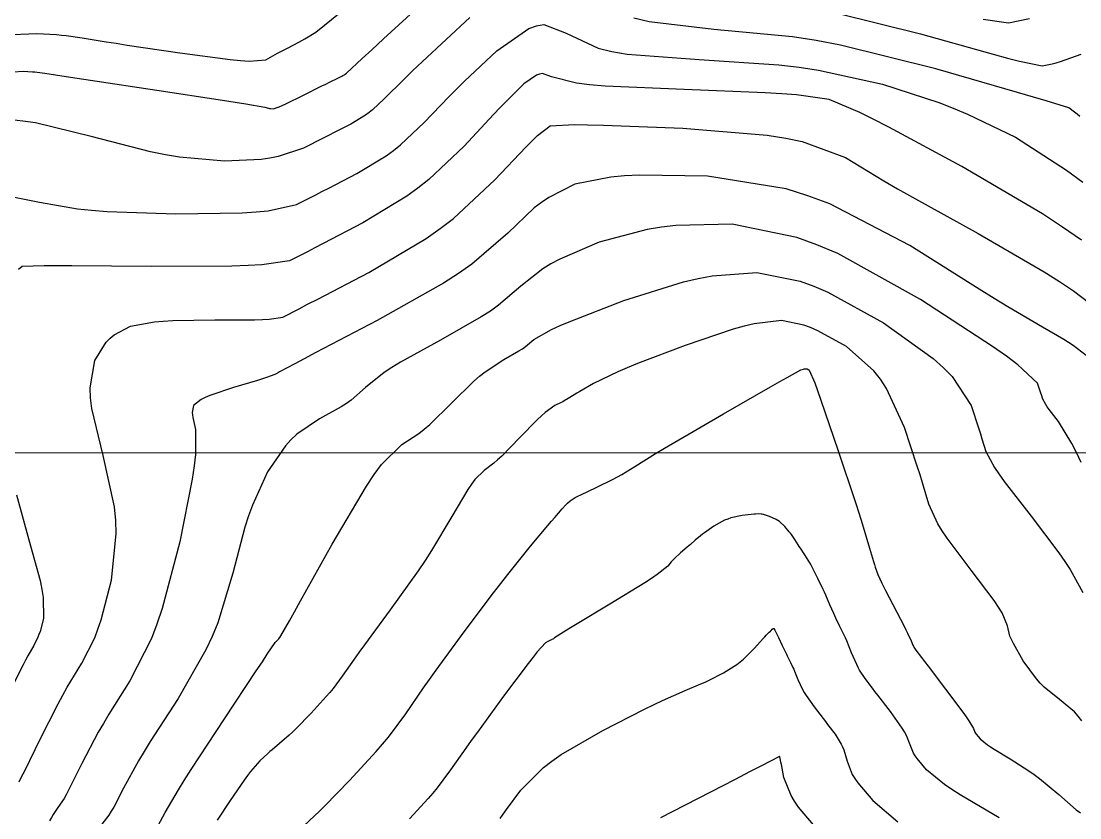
# Model space of a CAD drawing. Header units: metres. Extents: x 837475 to 838479, y 1189012 to 1191015.
# Drawn here: x 838280.8 to 838360.5, y 1189786.4 to 1189846.4 of the extents above; entities that cross this region are included whole.
import ezdxf

# ---------------------------------------------------------------- set-up
doc = ezdxf.new("R2010")
doc.units = ezdxf.units.M
doc.header["$LTSCALE"] = 0.3
doc.layers.add('COORD', color=7, linetype='Continuous', lineweight=20)
doc.layers.add('COTAS 10', color=1, linetype='Continuous')
doc.layers.add('COTAS INT', color=252, linetype='Continuous')

msp = doc.modelspace()

# ---------------------------------------------------------------- linework, layer by layer
at = {"layer": 'COORD'}
msp.add_line((837476.514, 1189813.872), (838476.514, 1189813.872), dxfattribs=at)
at = {"layer": 'COTAS 10'}
for points in [[(838280.178, 1189833.126), (838282.205, 1189832.742), (838285.062, 1189832.226), (838286.116, 1189832.123), (838287.284, 1189832.036), (838292.451, 1189831.867), (838297.444, 1189831.939), (838298.501, 1189832.004), (838299.418, 1189832.09), (838301.553, 1189832.565), (838302.989, 1189833.289), (838303.463, 1189833.533), (838303.971, 1189833.794), (838306.086, 1189834.893), (838308.285, 1189836.225), (838308.846, 1189836.634), (838309.386, 1189837.06), (838311.166, 1189838.743), (838313.005, 1189840.662), (838313.583, 1189841.237), (838314.191, 1189841.831), (838316.633, 1189844.132), (838319.037, 1189845.811), (838319.621, 1189846.012), (838320.169, 1189846.1), (838321.85, 1189845.464), (838324.265, 1189844.318), (838325.275, 1189844.084), (838326.434, 1189843.886), (838331.85, 1189843.471), (838337.851, 1189843.078), (838339.378, 1189842.894), (838340.847, 1189842.677), (838345.663, 1189841.621), (838349.894, 1189840.236), (838350.994, 1189839.812), (838352.063, 1189839.37), (838355.663, 1189837.626), (838359.512, 1189835.154), (838360.737, 1189834.252)], [(838291.128, 1189785.823), (838291.661, 1189786.783), (838292.651, 1189788.498), (838293.096, 1189789.211), (838293.616, 1189790.028), (838296.111, 1189793.839), (838298.512, 1189797.452), (838298.972, 1189798.143), (838299.344, 1189798.701), (838299.948, 1189799.599), (838299.973, 1189799.623), (838299.987, 1189799.635), (838300.012, 1189799.655), (838300.042, 1189799.681), (838300.053, 1189799.691), (838300.065, 1189799.703), (838300.114, 1189799.753), (838300.163, 1189799.807), (838300.185, 1189799.833), (838300.215, 1189799.873), (838300.253, 1189799.928), (838300.269, 1189799.95), (838300.287, 1189799.974), (838300.371, 1189800.088), (838301.021, 1189801.228), (838301.397, 1189801.899), (838301.857, 1189802.726), (838304.224, 1189806.996), (838306.804, 1189811.355), (838307.398, 1189812.237), (838307.941, 1189812.978), (838309.468, 1189814.482), (838310.766, 1189815.319), (838311.164, 1189815.639), (838311.579, 1189815.998), (838313.22, 1189817.615), (838314.886, 1189819.252), (838315.318, 1189819.624), (838315.736, 1189819.96), (838317.142, 1189820.881), (838318.294, 1189821.534), (838318.553, 1189821.702), (838318.787, 1189821.864), (838319.414, 1189822.402), (838320.733, 1189823.155), (838321.402, 1189823.453), (838322.203, 1189823.789), (838326.194, 1189825.326), (838330.679, 1189826.74), (838331.792, 1189826.999), (838332.848, 1189827.2), (838336.194, 1189827.446), (838339.47, 1189826.784), (838340.482, 1189826.412), (838341.538, 1189825.959), (838345.732, 1189823.64), (838349.475, 1189820.955), (838350.247, 1189820.269), (838350.905, 1189819.609), (838352.328, 1189817.437), (838352.911, 1189815.681), (838353.039, 1189815.285), (838353.152, 1189814.926), (838353.442, 1189813.954), (838354.083, 1189812.771), (838354.418, 1189812.279), (838354.821, 1189811.716), (838356.846, 1189809.09), (838358.946, 1189806.331), (838359.397, 1189805.684), (838359.791, 1189805.087), (838360.743, 1189803.352)], [(838340.884, 1189785.369), (838339.35, 1189787.184), (838339.038, 1189787.635), (838338.775, 1189788.064), (838338.231, 1189789.424), (838338.05, 1189790.401), (838338.015, 1189790.588), (838337.987, 1189790.738), (838337.941, 1189790.979), (838337.937, 1189790.983), (838337.936, 1189790.985), (838337.934, 1189790.987), (838337.928, 1189790.995), (838337.919, 1189791.002), (838337.915, 1189791.003), (838337.912, 1189791.003), (838337.897, 1189791), (838336.514, 1189790.287), (838335.647, 1189789.841), (838334.571, 1189789.285), (838328.938, 1189786.379)]]:
    msp.add_lwpolyline(points, dxfattribs=at)
at = {"layer": 'COTAS INT'}
for points in [[(838279.509, 1189842.506), (838280.954, 1189842.598), (838281.659, 1189842.553), (838281.839, 1189842.537), (838282.013, 1189842.518), (838282.587, 1189842.436), (838284.203, 1189842.184), (838285.033, 1189842.057), (838286.031, 1189841.906), (838291.017, 1189841.158), (838295.96, 1189840.411), (838296.93, 1189840.26), (838297.727, 1189840.134), (838299.165, 1189839.883), (838299.448, 1189839.808), (838299.516, 1189839.794), (838299.581, 1189839.782), (838299.78, 1189839.763), (838300.237, 1189839.92), (838300.464, 1189840.019), (838300.735, 1189840.143), (838302.076, 1189840.792), (838303.459, 1189841.48), (838303.757, 1189841.628), (838304.017, 1189841.757), (838304.647, 1189842.071), (838304.961, 1189842.228), (838305.022, 1189842.259), (838305.072, 1189842.284), (838305.157, 1189842.328), (838305.187, 1189842.352), (838305.201, 1189842.364), (838305.217, 1189842.378), (838305.3, 1189842.45), (838306.497, 1189843.548), (838307.216, 1189844.209), (838308.104, 1189845.025), (838312.713, 1189849.262)], [(838279.553, 1189845.327), (838281.997, 1189845.438), (838283.472, 1189845.344), (838283.85, 1189845.309), (838284.213, 1189845.27), (838285.414, 1189845.099), (838287.215, 1189844.806), (838287.957, 1189844.691), (838288.805, 1189844.56), (838292.748, 1189843.965), (838296.561, 1189843.464), (838297.327, 1189843.392), (838297.968, 1189843.35), (838299.237, 1189843.441), (838299.763, 1189843.748), (838299.935, 1189843.843), (838300.118, 1189843.942), (838300.877, 1189844.331), (838301.708, 1189844.77), (838301.938, 1189844.899), (838302.167, 1189845.032), (838302.99, 1189845.539), (838304.842, 1189847.022)], [(838314.599, 1189846.628), (838311.037, 1189843.327), (838310.287, 1189842.62), (838309.64, 1189842.003), (838308.155, 1189840.525), (838307.272, 1189839.69), (838307.004, 1189839.478), (838306.726, 1189839.275), (838305.635, 1189838.614), (838304.385, 1189837.97), (838304.006, 1189837.777), (838303.614, 1189837.578), (838302.078, 1189836.809), (838300.174, 1189836.165), (838299.548, 1189836.045), (838298.881, 1189835.949), (838296.116, 1189835.815), (838292.729, 1189836.118), (838291.669, 1189836.299), (838290.556, 1189836.521), (838286.096, 1189837.674), (838281.899, 1189838.698), (838280.952, 1189838.84), (838280.097, 1189838.921)], [(838360.524, 1189839.173), (838360.307, 1189839.353), (838360.119, 1189839.506), (838359.679, 1189839.824), (838357.992, 1189840.36), (838357.018, 1189840.649), (838355.824, 1189840.998), (838349.679, 1189842.77), (838342.505, 1189844.545), (838340.662, 1189844.897), (838338.881, 1189845.189), (838332.968, 1189845.738), (838328.084, 1189846.297), (838326.952, 1189846.594)], [(838342.247, 1189846.962), (838348.519, 1189845.401), (838353.982, 1189843.87), (838355.067, 1189843.579), (838355.967, 1189843.347), (838357.676, 1189842.991), (838358.43, 1189843.141), (838358.728, 1189843.228), (838359.065, 1189843.334), (838360.607, 1189843.882)], [(838353.251, 1189846.508), (838355.15, 1189846.242), (838356.723, 1189846.555)], [(838360.639, 1189829.878), (838359.208, 1189830.865), (838357.703, 1189831.854), (838351.647, 1189835.429), (838346.133, 1189838.38), (838344.97, 1189838.975), (838343.964, 1189839.474), (838341.647, 1189840.471), (838339.188, 1189840.808), (838338.095, 1189840.89), (838336.822, 1189840.967), (838330.732, 1189841.204), (838324.783, 1189841.475), (838323.598, 1189841.574), (838322.614, 1189841.683), (838320.732, 1189842.162), (838320.067, 1189842.414), (838319.85, 1189842.38), (838319.619, 1189842.3), (838318.668, 1189841.635), (838317.344, 1189840.335), (838316.879, 1189839.854), (838316.37, 1189839.321), (838314.177, 1189836.961), (838311.5, 1189834.43), (838310.688, 1189833.789), (838309.844, 1189833.174), (838306.538, 1189831.171), (838303.558, 1189829.619), (838302.92, 1189829.288), (838302.363, 1189829.001), (838301.029, 1189828.32), (838298.94, 1189828.012), (838297.909, 1189827.96), (838296.68, 1189827.921), (838290.606, 1189827.901), (838284.641, 1189827.945), (838283.482, 1189827.947), (838282.537, 1189827.945), (838280.902, 1189827.901), (838280.623, 1189827.659)], [(838280.655, 1189789.089), (838280.848, 1189789.468), (838281.081, 1189789.932), (838282.252, 1189792.315), (838283.6, 1189794.978), (838283.946, 1189795.618), (838284.279, 1189796.217), (838285.382, 1189798.032), (838286.349, 1189799.929), (838286.597, 1189800.58), (838286.836, 1189801.286), (838287.628, 1189804.289), (838287.978, 1189807.772), (838287.938, 1189808.779), (838287.839, 1189809.806), (838286.989, 1189813.672), (838286.14, 1189817.196), (838286.042, 1189818.007), (838286.003, 1189818.746), (838286.358, 1189820.821), (838287.224, 1189822.195), (838287.506, 1189822.492), (838287.808, 1189822.753), (838289.052, 1189823.396), (838290.857, 1189823.716), (838291.511, 1189823.774), (838292.233, 1189823.819), (838295.399, 1189823.87), (838298.374, 1189823.88), (838298.976, 1189823.899), (838299.481, 1189823.924), (838300.504, 1189824.075), (838301.738, 1189824.712), (838302.377, 1189825.044), (838303.145, 1189825.444), (838306.989, 1189827.45), (838311.295, 1189830.006), (838312.354, 1189830.753), (838313.355, 1189831.516), (838316.485, 1189834.413), (838318.797, 1189836.866), (838319.281, 1189837.35), (838319.698, 1189837.75), (838320.639, 1189838.487), (838322.477, 1189838.573), (838323.458, 1189838.562), (838324.645, 1189838.536), (838330.639, 1189838.316), (838336.974, 1189837.781), (838338.376, 1189837.556), (838339.625, 1189837.299), (838342.864, 1189836.091), (838345.762, 1189834.346), (838346.796, 1189833.75), (838347.931, 1189833.105), (838352.864, 1189830.367), (838357.832, 1189827.493), (838358.988, 1189826.763), (838360.049, 1189826.061), (838363.087, 1189823.761)], [(838360.987, 1189821.202), (838360.016, 1189821.938), (838359.676, 1189822.162), (838359.307, 1189822.396), (838357.718, 1189823.315), (838355.098, 1189824.853), (838354.078, 1189825.476), (838352.93, 1189826.186), (838347.718, 1189829.465), (838341.706, 1189832.602), (838340.052, 1189833.223), (838338.404, 1189833.736), (838332.491, 1189834.693), (838327.379, 1189834.757), (838326.236, 1189834.707), (838325.211, 1189834.628), (838322.491, 1189834.1), (838320.533, 1189833.096), (838319.988, 1189832.718), (838319.442, 1189832.296), (838317.462, 1189830.409), (838314.742, 1189828.078), (838313.73, 1189827.376), (838312.607, 1189826.649), (838307.613, 1189823.819), (838303.002, 1189821.406), (838302.12, 1189820.943), (838301.408, 1189820.568), (838300.259, 1189819.953), (838300.185, 1189819.901), (838300.15, 1189819.88), (838300.109, 1189819.858), (838299.909, 1189819.755), (838299.288, 1189819.533), (838298.981, 1189819.434), (838298.616, 1189819.32), (838296.812, 1189818.773), (838295.017, 1189818.171), (838294.659, 1189818.021), (838294.361, 1189817.879), (838293.783, 1189817.427), (838293.694, 1189816.906), (838293.703, 1189816.721), (838293.728, 1189816.517), (838293.941, 1189815.633), (838293.95, 1189813.728), (838293.845, 1189812.88), (838293.695, 1189811.894), (838292.765, 1189807.177), (838291.44, 1189802.152), (838291.04, 1189800.971), (838290.625, 1189799.881), (838289.006, 1189796.706), (838287.409, 1189794.181), (838287.008, 1189793.501), (838286.624, 1189792.829), (838285.388, 1189790.471), (838284.43, 1189788.563), (838284.223, 1189788.174), (838284.04, 1189787.846), (838283.587, 1189787.165), (838283.224, 1189786.646), (838283.098, 1189786.419), (838282.96, 1189786.157)], [(838360.626, 1189813.148), (838360.263, 1189813.902), (838359.924, 1189814.567), (838358.907, 1189816.221), (838358.206, 1189817.13), (838358.066, 1189817.325), (838357.95, 1189817.496), (838357.728, 1189817.906), (838357.628, 1189818.242), (838357.589, 1189818.367), (838357.544, 1189818.504), (838357.343, 1189819.112), (838355.847, 1189820.501), (838354.988, 1189821.131), (838353.935, 1189821.867), (838348.522, 1189825.412), (838342.287, 1189828.858), (838340.716, 1189829.532), (838339.212, 1189830.085), (838334.343, 1189831.069), (838330.114, 1189830.978), (838329.014, 1189830.853), (838327.945, 1189830.684), (838324.343, 1189829.713), (838321.368, 1189828.443), (838320.695, 1189828.085), (838320.088, 1189827.726), (838318.438, 1189826.406), (838316.764, 1189824.971), (838316.142, 1189824.539), (838315.45, 1189824.091), (838312.377, 1189822.35), (838309.369, 1189820.683), (838308.719, 1189820.283), (838308.147, 1189819.91), (838306.739, 1189818.784), (838305.664, 1189817.842), (838305.302, 1189817.585), (838304.911, 1189817.329), (838303.268, 1189816.419), (838301.558, 1189815.26), (838301.127, 1189814.848), (838300.713, 1189814.397), (838299.368, 1189812.436), (838298.22, 1189809.916), (838297.93, 1189809.111), (838297.652, 1189808.26), (838296.75, 1189804.802), (838295.617, 1189801.069), (838295.194, 1189800.046), (838294.724, 1189799.026), (838292.63, 1189795.381), (838290.539, 1189792.144), (838290.07, 1189791.383), (838289.649, 1189790.68), (838288.524, 1189788.627), (838287.779, 1189787.193), (838287.597, 1189786.88), (838287.425, 1189786.603), (838286.891, 1189785.906)], [(838360.675, 1189793.697), (838360.398, 1189794.039), (838360.111, 1189794.357), (838358.985, 1189795.304), (838357.842, 1189796.229), (838357.543, 1189796.533), (838357.252, 1189796.858), (838356.264, 1189798.202), (838355.513, 1189799.505), (838355.37, 1189799.804), (838355.256, 1189800.076), (838355.081, 1189800.832), (838354.665, 1189801.828), (838354.4, 1189802.251), (838354.069, 1189802.738), (838352.331, 1189805.028), (838350.527, 1189807.437), (838350.156, 1189807.999), (838349.839, 1189808.516), (838349.156, 1189810.003), (838348.677, 1189811.61), (838348.489, 1189812.203), (838348.277, 1189812.859), (838347.314, 1189815.761), (838345.963, 1189818.718), (838345.507, 1189819.408), (838345.015, 1189820.042), (838342.943, 1189821.869), (838340.79, 1189823.059), (838340.247, 1189823.292), (838339.728, 1189823.483), (838338.046, 1189823.823), (838336.004, 1189823.576), (838335.257, 1189823.398), (838334.431, 1189823.171), (838330.795, 1189821.954), (838327.216, 1189820.583), (838326.426, 1189820.26), (838325.724, 1189819.961), (838323.914, 1189819.086), (838322.866, 1189818.478), (838322.644, 1189818.347), (838322.452, 1189818.232), (838322.004, 1189817.955), (838321.695, 1189817.769), (838321.59, 1189817.713), (838321.477, 1189817.654), (838320.998, 1189817.421), (838320.267, 1189816.899), (838319.994, 1189816.657), (838319.691, 1189816.373), (838318.343, 1189814.998), (838316.992, 1189813.618), (838316.687, 1189813.331), (838316.412, 1189813.086), (838315.668, 1189812.545), (838314.962, 1189811.85), (838314.711, 1189811.507), (838314.436, 1189811.099), (838313.243, 1189809.084), (838311.711, 1189806.52), (838311.222, 1189805.766), (838310.706, 1189804.993), (838308.607, 1189802.042), (838306.664, 1189799.406), (838306.246, 1189798.831), (838305.88, 1189798.323), (838304.99, 1189797.05), (838304.296, 1189796.115), (838304.052, 1189795.82), (838303.787, 1189795.511), (838302.644, 1189794.265), (838301.498, 1189793.097), (838301.23, 1189792.836), (838300.984, 1189792.603), (838300.276, 1189791.987), (838299.704, 1189791.521), (838299.543, 1189791.383), (838299.382, 1189791.24), (838298.793, 1189790.69), (838298.086, 1189789.881), (838297.851, 1189789.575), (838297.598, 1189789.234), (838296.542, 1189787.706), (838295.564, 1189786.211)], [(838302.063, 1189785.757), (838302.896, 1189786.528), (838303.247, 1189786.874), (838303.65, 1189787.276), (838305.541, 1189789.203), (838307.546, 1189791.373), (838308.022, 1189791.928), (838308.463, 1189792.462), (838309.766, 1189794.227), (838311.096, 1189796.166), (838311.554, 1189796.81), (838312.05, 1189797.502), (838314.165, 1189800.388), (838316.372, 1189803.317), (838316.927, 1189804.035), (838317.457, 1189804.713), (838319.168, 1189806.83), (838320.477, 1189808.39), (838320.754, 1189808.718), (838320.993, 1189809), (838321.549, 1189809.646), (838321.83, 1189809.954), (838321.897, 1189810.024), (838321.958, 1189810.088), (838322.139, 1189810.263), (838322.531, 1189810.496), (838322.725, 1189810.596), (838322.957, 1189810.711), (838324.103, 1189811.256), (838325.395, 1189811.892), (838325.718, 1189812.065), (838326.026, 1189812.236), (838327.014, 1189812.843), (838328.581, 1189813.813), (838329.254, 1189814.214), (838330.03, 1189814.672), (838333.698, 1189816.803), (838337.233, 1189818.832), (838337.926, 1189819.226), (838338.496, 1189819.547), (838339.52, 1189820.102), (838339.71, 1189820.165), (838339.753, 1189820.177), (838339.792, 1189820.186), (838339.898, 1189820.199), (838339.986, 1189820.182), (838340.013, 1189820.172), (838340.041, 1189820.159), (838340.153, 1189820.097), (838340.556, 1189819.129), (838340.767, 1189818.546), (838341.021, 1189817.826), (838342.3, 1189814.086), (838343.617, 1189810.136), (838343.895, 1189809.283), (838344.136, 1189808.534), (838344.693, 1189806.701), (838344.978, 1189805.694), (838345.047, 1189805.466), (838345.111, 1189805.26), (838345.309, 1189804.702), (838345.609, 1189804.059), (838345.738, 1189803.8), (838345.886, 1189803.507), (838347.283, 1189800.815), (838347.427, 1189800.531), (838347.55, 1189800.284), (838347.818, 1189799.701), (838347.953, 1189799.39), (838347.991, 1189799.314), (838348.03, 1189799.243), (838348.175, 1189799.022), (838348.607, 1189798.455), (838348.828, 1189798.166), (838349.092, 1189797.819), (838350.409, 1189796.086), (838351.705, 1189794.346), (838351.957, 1189793.995), (838352.161, 1189793.699), (838352.509, 1189793.102), (838352.611, 1189792.844), (838352.661, 1189792.763), (838352.72, 1189792.678), (838353.011, 1189792.335), (838353.57, 1189791.88), (838353.798, 1189791.724), (838354.059, 1189791.556), (838355.266, 1189790.84), (838356.689, 1189789.939), (838357.086, 1189789.653), (838357.483, 1189789.352), (838358.929, 1189788.134), (838360.247, 1189787.004), (838360.565, 1189786.757)], [(838280.453, 1189810.698), (838281.399, 1189807.315), (838282.233, 1189804.258), (838282.372, 1189803.58), (838282.47, 1189802.975), (838282.491, 1189801.401), (838282.233, 1189800.42), (838282.155, 1189800.189), (838282.074, 1189799.977), (838281.758, 1189799.357), (838281.306, 1189798.577), (838281.14, 1189798.263), (838280.956, 1189797.907), (838280.14, 1189796.266)], [(838354.446, 1189786.383), (838351.514, 1189788.121), (838350.881, 1189788.53), (838350.326, 1189788.908), (838348.968, 1189790.013), (838348.264, 1189790.847), (838348.12, 1189791.054), (838347.999, 1189791.251), (838347.75, 1189791.876), (838347.457, 1189792.6), (838347.309, 1189792.859), (838347.133, 1189793.144), (838346.253, 1189794.384), (838345.311, 1189795.622), (838345.095, 1189795.905), (838344.898, 1189796.163), (838344.351, 1189796.878), (838343.938, 1189797.508), (838343.828, 1189797.712), (838343.718, 1189797.928), (838343.333, 1189798.814), (838342.971, 1189799.708), (838342.875, 1189799.929), (838342.781, 1189800.139), (838342.458, 1189800.803), (838342.153, 1189801.413), (838342.07, 1189801.588), (838341.989, 1189801.766), (838341.701, 1189802.435), (838341.391, 1189803.157), (838341.296, 1189803.368), (838341.197, 1189803.585), (838340.804, 1189804.412), (838340.397, 1189805.209), (838340.288, 1189805.407), (838340.182, 1189805.596), (838339.811, 1189806.195), (838339.479, 1189806.697), (838339.396, 1189806.823), (838339.317, 1189806.945), (838339.064, 1189807.34), (838338.81, 1189807.712), (838338.729, 1189807.818), (838338.645, 1189807.926), (838338.303, 1189808.329), (838337.901, 1189808.695), (838337.779, 1189808.78), (838337.651, 1189808.858), (838337.149, 1189809.078), (838336.702, 1189809.215), (838336.609, 1189809.24), (838336.53, 1189809.26), (838336.356, 1189809.286), (838336.112, 1189809.259), (838335.989, 1189809.245), (838335.109, 1189809.147), (838334.239, 1189808.962), (838334.005, 1189808.881), (838333.775, 1189808.787), (838332.967, 1189808.339), (838332.273, 1189807.855), (838332.113, 1189807.738), (838331.968, 1189807.629), (838331.562, 1189807.297), (838331.201, 1189806.976), (838331.084, 1189806.873), (838330.96, 1189806.765), (838330.452, 1189806.326), (838329.967, 1189805.883), (838329.857, 1189805.772), (838329.758, 1189805.666), (838329.491, 1189805.326), (838328.703, 1189804.703), (838328.277, 1189804.418), (838327.76, 1189804.085), (838325.139, 1189802.476), (838322.547, 1189800.917), (838322.049, 1189800.615), (838321.645, 1189800.369), (838320.978, 1189799.949), (838320.927, 1189799.899), (838320.912, 1189799.886), (838320.897, 1189799.874), (838320.836, 1189799.836), (838320.77, 1189799.802), (838320.732, 1189799.784), (838320.659, 1189799.754), (838320.555, 1189799.708), (838320.516, 1189799.69), (838320.473, 1189799.668), (838320.281, 1189799.571), (838319.665, 1189798.884), (838319.354, 1189798.492), (838318.983, 1189798.011), (838317.136, 1189795.543), (838315.159, 1189792.844), (838314.706, 1189792.217), (838314.294, 1189791.642), (838313.145, 1189790.003), (838312.135, 1189788.65), (838311.81, 1189788.256), (838311.466, 1189787.853), (838310.06, 1189786.327)], [(838316.888, 1189786.35), (838317.112, 1189786.664), (838317.36, 1189787.006), (838318.438, 1189788.478), (838320.129, 1189790.177), (838320.762, 1189790.661), (838321.467, 1189791.152), (838324.61, 1189792.975), (838327.755, 1189794.568), (838328.462, 1189794.913), (838329.097, 1189795.217), (838330.797, 1189795.97), (838331.994, 1189796.468), (838332.312, 1189796.612), (838332.624, 1189796.758), (838333.701, 1189797.307), (838334.69, 1189797.936), (838334.945, 1189798.132), (838335.193, 1189798.338), (838336.024, 1189799.161), (838336.67, 1189799.884), (838336.801, 1189800.027), (838336.912, 1189800.145), (838337.14, 1189800.363), (838337.23, 1189800.432), (838337.254, 1189800.456), (838337.278, 1189800.481), (838337.359, 1189800.589), (838337.438, 1189800.651), (838337.46, 1189800.647), (838337.483, 1189800.634), (838337.566, 1189800.512), (838337.701, 1189800.224), (838337.757, 1189800.107), (838337.82, 1189799.973), (838338.117, 1189799.356), (838338.425, 1189798.72), (838338.496, 1189798.574), (838338.561, 1189798.441), (838338.747, 1189798.072), (838338.918, 1189797.705), (838338.974, 1189797.573), (838339.035, 1189797.428), (838339.286, 1189796.799), (838339.645, 1189796.048), (838339.773, 1189795.827), (838339.914, 1189795.6), (838340.526, 1189794.734), (838341.189, 1189793.87), (838341.362, 1189793.644), (838341.53, 1189793.425), (838342.097, 1189792.681), (838342.56, 1189791.941), (838342.662, 1189791.723), (838342.754, 1189791.5), (838342.99, 1189790.65), (838343.387, 1189789.657), (838343.579, 1189789.345), (838343.807, 1189789.016), (838344.926, 1189787.691), (838346.81, 1189786.09)]]:
    msp.add_lwpolyline(points, dxfattribs=at)

doc.saveas('drawing.dxf')
